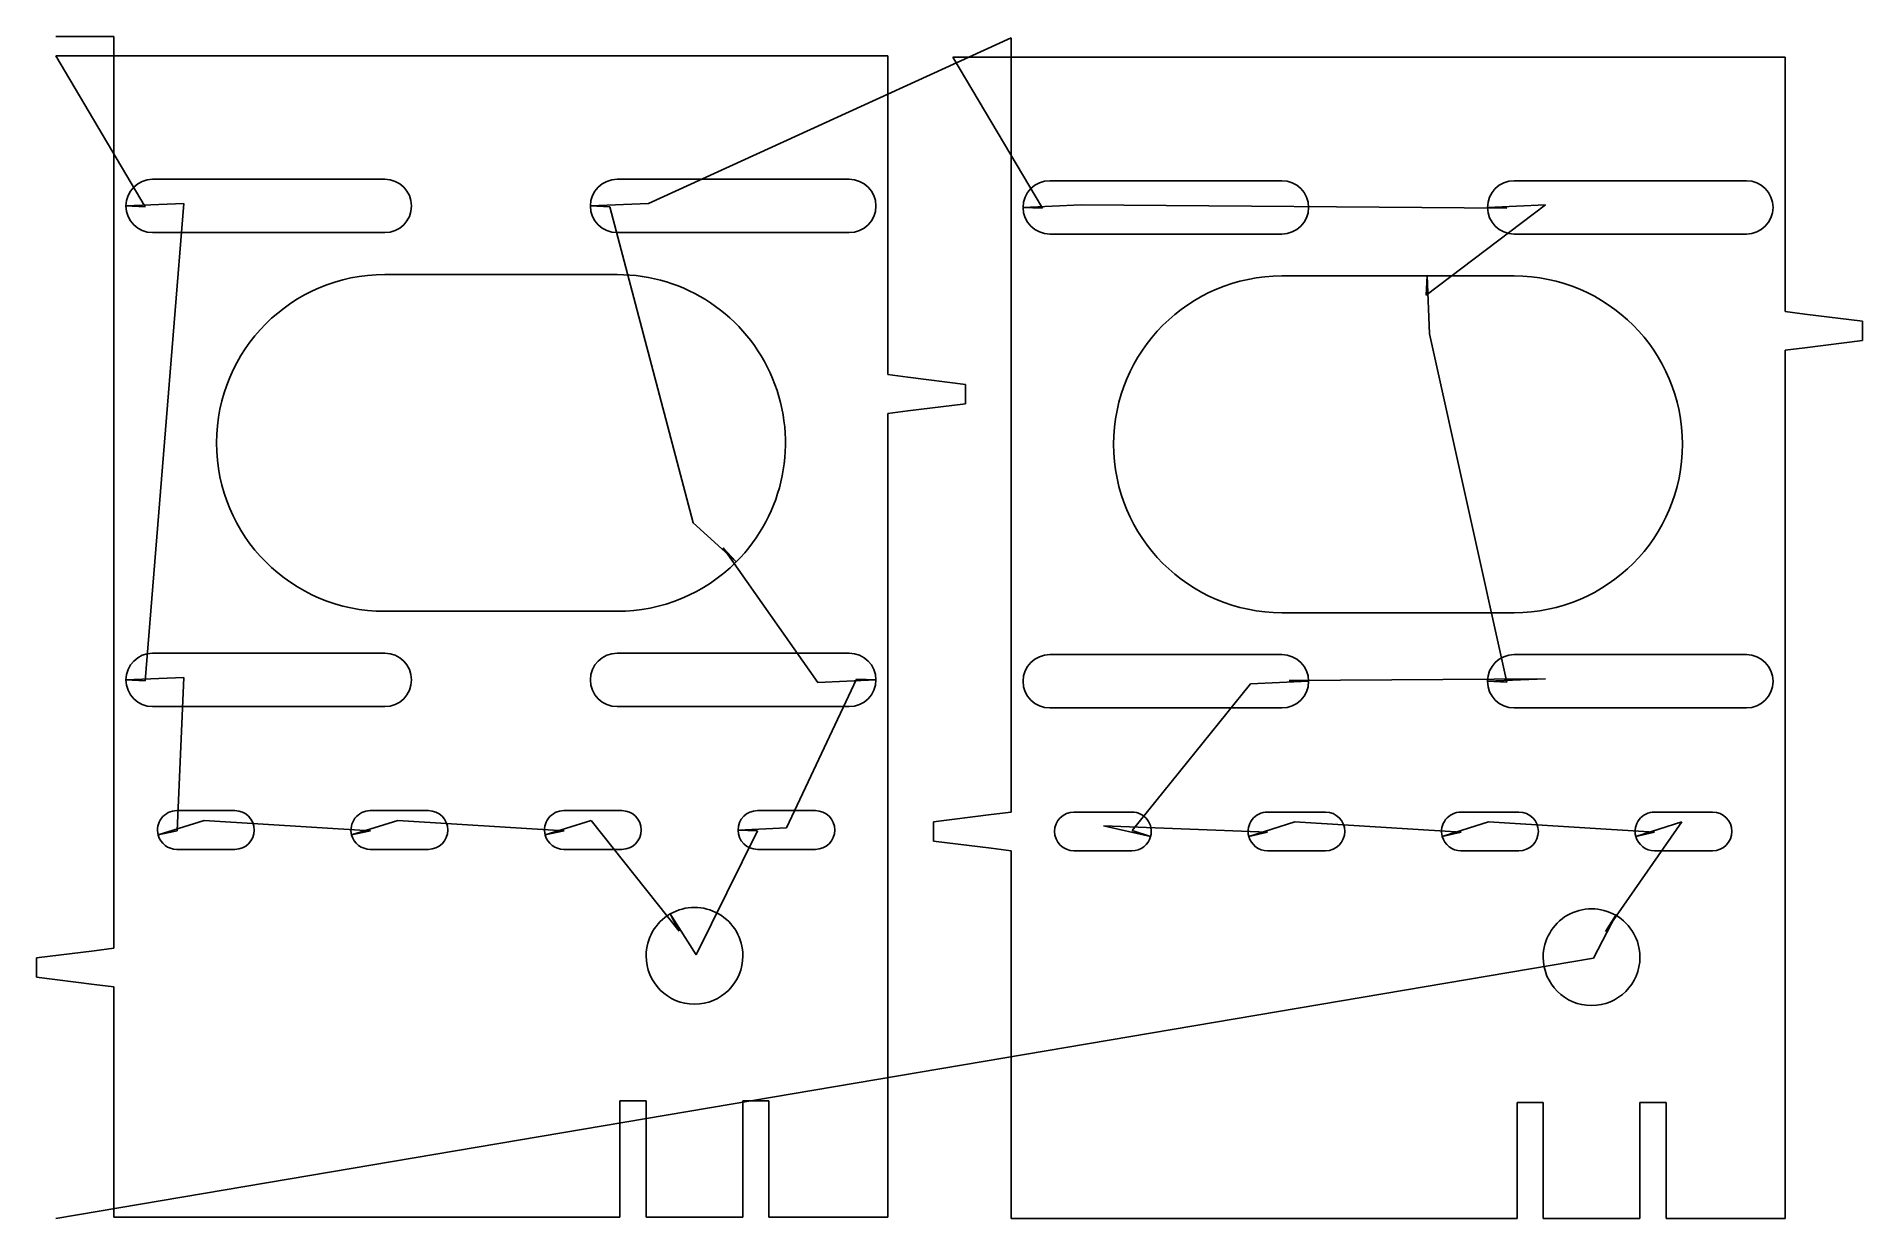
# Model space of a CAD drawing. Header units: inches. Extents: x 0.04 to 4.76, y 0.17 to 3.22.
import ezdxf

# ---------------------------------------------------------------- set-up
doc = ezdxf.new("R2010")
doc.units = ezdxf.units.IN
doc.layers.get('0').update_dxf_attribs({"linetype": 'CONTINUOUS'})
doc.layers.add('4', color=7, linetype='CONTINUOUS')
doc.layers.add('9', color=7, linetype='CONTINUOUS')

msp = doc.modelspace()

# ---------------------------------------------------------------- linework, layer by layer
at = {"color": 0, "linetype": 'CONTINUOUS'}
for p, q in [((0.2391, 3.2243), (0.0891, 3.2243)), ((2.557, 3.2207), (1.6201, 2.793)), ((0.3202, 2.7843), (0.0891, 3.1743)), ((2.638, 2.7806), (2.407, 3.1707)), ((0.3202, 1.5599), (0.4201, 2.793)), ((1.5202, 2.7843), (1.7361, 1.968)), ((3.838, 2.7806), (2.7379, 2.7894)), ((3.6298, 2.5557), (3.9379, 2.7894)), ((3.838, 1.5563), (3.6385, 2.4558)), ((4.757, 2.4887), (4.757, 2.4387)), ((2.4391, 2.3257), (2.4391, 2.2757)), ((1.8129, 1.9036), (2.0581, 1.5556)), ((0.4021, 1.1722), (0.4201, 1.5687)), ((2.1581, 1.5643), (1.9765, 1.1797)), ((3.2759, 1.5607), (3.9379, 1.565)), ((2.8701, 1.1728), (3.176, 1.552)), ((0.9021, 1.1722), (0.4725, 1.1989)), ((1.4021, 1.1722), (0.9725, 1.1989)), ((1.6997, 0.9132), (1.4725, 1.1989)), ((2.357, 1.1458), (2.357, 1.1958)), ((3.22, 1.1685), (2.7958, 1.1848)), ((3.72, 1.1685), (3.2904, 1.1953)), ((4.22, 1.1685), (3.7904, 1.1953)), ((4.0926, 0.9117), (4.2904, 1.1953)), ((1.9016, 1.1721), (1.7438, 0.8521)), ((0.0391, 0.7937), (0.0391, 0.8437)), ((0.0891, 0.1707), (4.0618, 0.843))]:
    msp.add_line(p, q, dxfattribs=at)
at = {"layer": '4', "color": 4, "linetype": 'CONTINUOUS'}
for p, q in [((0.2391, 3.1743), (2.2391, 3.1743)), ((0.2391, 0.8687), (0.2391, 3.1743)), ((2.2391, 3.1743), (2.2391, 2.3507)), ((2.557, 3.1707), (4.557, 3.1707)), ((2.557, 1.2208), (2.557, 3.1707)), ((4.557, 3.1707), (4.557, 2.5137)), ((0.9391, 2.8554), (0.3391, 2.8554)), ((2.1391, 2.8554), (1.5391, 2.8554)), ((3.257, 2.8517), (2.657, 2.8517)), ((4.457, 2.8517), (3.857, 2.8517)), ((0.3391, 2.7176), (0.9391, 2.7176)), ((1.5391, 2.7176), (2.1391, 2.7176)), ((2.657, 2.7139), (3.257, 2.7139)), ((3.857, 2.7139), (4.457, 2.7139)), ((1.5391, 2.6093), (0.9391, 2.6093)), ((3.632, 2.6057), (3.257, 2.6057)), ((3.857, 2.6057), (3.632, 2.6057)), ((4.557, 2.5137), (4.6081, 2.5073)), ((4.557, 2.4137), (4.6081, 2.42)), ((4.557, 2.4137), (4.557, 0.1707)), ((2.2391, 2.3507), (2.2903, 2.3443)), ((2.2391, 2.2507), (2.2903, 2.2571)), ((2.2391, 2.2507), (2.2391, 0.1743)), ((0.9391, 1.7393), (1.5391, 1.7393)), ((3.257, 1.7357), (3.857, 1.7357)), ((0.9391, 1.631), (0.3391, 1.631)), ((2.1391, 1.631), (1.5391, 1.631)), ((3.257, 1.6274), (2.657, 1.6274)), ((4.457, 1.6274), (3.857, 1.6274)), ((0.3391, 1.4932), (0.9391, 1.4932)), ((1.5391, 1.4932), (2.1391, 1.4932)), ((2.657, 1.4896), (3.257, 1.4896)), ((3.857, 1.4896), (4.457, 1.4896)), ((0.5516, 1.2243), (0.4016, 1.2243)), ((1.0516, 1.2243), (0.9016, 1.2243)), ((1.5516, 1.2243), (1.4016, 1.2243)), ((2.0516, 1.2243), (1.9016, 1.2243)), ((2.557, 1.2208), (2.5058, 1.2144)), ((2.8695, 1.2207), (2.7195, 1.2207)), ((3.3695, 1.2207), (3.2195, 1.2207)), ((3.8695, 1.2207), (3.7195, 1.2207)), ((4.3695, 1.2207), (4.2195, 1.2207)), ((0.4016, 1.1243), (0.5516, 1.1243)), ((0.9016, 1.1243), (1.0516, 1.1243)), ((1.4016, 1.1243), (1.5516, 1.1243)), ((1.9016, 1.1243), (2.0516, 1.1243)), ((2.557, 1.1208), (2.5058, 1.1272)), ((2.557, 0.1707), (2.557, 1.1208)), ((2.7195, 1.1207), (2.8695, 1.1207)), ((3.2195, 1.1207), (3.3695, 1.1207)), ((3.7195, 1.1207), (3.8695, 1.1207)), ((4.2195, 1.1207), (4.3695, 1.1207)), ((0.2391, 0.8687), (0.1879, 0.8623)), ((0.2391, 0.7687), (0.1879, 0.7751)), ((0.2391, 0.1743), (0.2391, 0.7687)), ((1.6141, 0.4743), (1.5466, 0.4743)), ((1.5466, 0.4743), (1.5466, 0.1743)), ((1.6141, 0.1743), (1.6141, 0.4743)), ((1.9316, 0.4743), (1.8641, 0.4743)), ((1.8641, 0.4743), (1.8641, 0.1743)), ((1.9316, 0.1743), (1.9316, 0.4743)), ((3.932, 0.4707), (3.8645, 0.4707)), ((3.8645, 0.4707), (3.8645, 0.1707)), ((3.932, 0.1707), (3.932, 0.4707)), ((4.2495, 0.4707), (4.182, 0.4707)), ((4.182, 0.4707), (4.182, 0.1707)), ((4.2495, 0.1707), (4.2495, 0.4707)), ((1.5466, 0.1743), (0.2391, 0.1743)), ((1.8641, 0.1743), (1.6141, 0.1743)), ((2.2391, 0.1743), (1.9316, 0.1743)), ((3.8645, 0.1707), (2.557, 0.1707)), ((4.182, 0.1707), (3.932, 0.1707)), ((4.557, 0.1707), (4.2495, 0.1707))]:
    msp.add_line(p, q, dxfattribs=at)
for centre, radius, start, end in [((0.3391, 2.7865), 0.0689, 90, 180), ((0.9391, 2.7865), 0.0689, 270, 90), ((1.5391, 2.7865), 0.0689, 90, 180), ((2.1391, 2.7865), 0.0689, 270, 90), ((2.657, 2.7828), 0.0689, 90, 180), ((3.257, 2.7828), 0.0689, 270, 90), ((3.857, 2.7828), 0.0689, 90, 180), ((4.457, 2.7828), 0.0689, 270, 90), ((0.3391, 2.7865), 0.0689, 180, 270), ((1.5391, 2.7865), 0.0689, 180, 270), ((2.657, 2.7828), 0.0689, 180, 270), ((3.857, 2.7828), 0.0689, 180, 270), ((0.9391, 2.1743), 0.435, 90, 270), ((1.5391, 2.1743), 0.435, 315, 90), ((3.257, 2.1707), 0.435, 90, 270), ((3.857, 2.1707), 0.435, 270, 90), ((1.5391, 2.1743), 0.435, 270, 315), ((0.3391, 1.5621), 0.0689, 90, 180), ((0.9391, 1.5621), 0.0689, 270, 90), ((1.5391, 1.5621), 0.0689, 90, 270), ((2.1391, 1.5621), 0.0689, 360, 90), ((2.657, 1.5585), 0.0689, 90, 270), ((3.257, 1.5585), 0.0689, 360, 90), ((3.857, 1.5585), 0.0689, 90, 180), ((4.457, 1.5585), 0.0689, 270, 90), ((0.3391, 1.5621), 0.0689, 180, 270), ((2.1391, 1.5621), 0.0689, 270, 0), ((3.257, 1.5585), 0.0689, 270, 0), ((3.857, 1.5585), 0.0689, 180, 270), ((0.4016, 1.1743), 0.05, 90, 195), ((0.5516, 1.1743), 0.05, 270, 90), ((0.9016, 1.1743), 0.05, 90, 195), ((1.0516, 1.1743), 0.05, 270, 90), ((1.4016, 1.1743), 0.05, 90, 195), ((1.5516, 1.1743), 0.05, 270, 90), ((1.9016, 1.1743), 0.05, 90, 180), ((2.0516, 1.1743), 0.05, 270, 90), ((2.7195, 1.1707), 0.05, 90, 270), ((2.8695, 1.1707), 0.05, 345, 90), ((3.2195, 1.1707), 0.05, 90, 195), ((3.3695, 1.1707), 0.05, 270, 90), ((3.7195, 1.1707), 0.05, 90, 195), ((3.8695, 1.1707), 0.05, 270, 90), ((4.2195, 1.1707), 0.05, 90, 195), ((4.3695, 1.1707), 0.05, 270, 90), ((0.4016, 1.1743), 0.05, 195, 270), ((0.9016, 1.1743), 0.05, 195, 270), ((1.4016, 1.1743), 0.05, 195, 270), ((1.9016, 1.1743), 0.05, 180, 270), ((2.8695, 1.1707), 0.05, 270, 345), ((3.2195, 1.1707), 0.05, 195, 270), ((3.7195, 1.1707), 0.05, 195, 270), ((4.2195, 1.1707), 0.05, 195, 270), ((1.7391, 0.8493), 0.125, 120, 180), ((1.7391, 0.8493), 0.125, 360, 120), ((4.057, 0.8457), 0.125, 60, 180), ((4.057, 0.8457), 0.125, 360, 60), ((1.7391, 0.8493), 0.125, 180, 360), ((4.057, 0.8457), 0.125, 180, 360)]:
    msp.add_arc(centre, radius, start, end, dxfattribs=at)
at = {"layer": '9', "color": 9, "linetype": 'CONTINUOUS'}
for p, q in [((0.2391, 3.1743), (0.2391, 3.2243)), ((2.557, 3.1707), (2.557, 3.2207)), ((0.0891, 3.1743), (0.2391, 3.1743)), ((2.407, 3.1707), (2.557, 3.1707)), ((0.4201, 2.793), (0.2702, 2.7865)), ((0.2702, 2.7865), (0.3202, 2.7843)), ((1.6201, 2.793), (1.4702, 2.7865)), ((1.4702, 2.7865), (1.5202, 2.7843)), ((2.7379, 2.7894), (2.5881, 2.7828)), ((3.9379, 2.7894), (3.7881, 2.7828)), ((2.5881, 2.7828), (2.638, 2.7806)), ((3.7881, 2.7828), (3.838, 2.7806)), ((3.632, 2.6057), (3.6298, 2.5557)), ((3.6385, 2.4558), (3.632, 2.6057)), ((4.6081, 2.5073), (4.757, 2.4887)), ((4.6081, 2.42), (4.757, 2.4387)), ((2.2903, 2.3443), (2.4391, 2.3257)), ((2.2903, 2.2571), (2.4391, 2.2757)), ((1.7361, 1.968), (1.8467, 1.8667)), ((1.8467, 1.8667), (1.8129, 1.9036)), ((0.4201, 1.5687), (0.2702, 1.5621)), ((0.2702, 1.5621), (0.3202, 1.5599)), ((2.0581, 1.5556), (2.208, 1.5621)), ((2.208, 1.5621), (2.1581, 1.5643)), ((3.176, 1.552), (3.3259, 1.5585)), ((3.3259, 1.5585), (3.2759, 1.5607)), ((3.9379, 1.565), (3.7881, 1.5585)), ((3.7881, 1.5585), (3.838, 1.5563)), ((0.4725, 1.1989), (0.3533, 1.1614)), ((0.9725, 1.1989), (0.8533, 1.1614)), ((1.4725, 1.1989), (1.3533, 1.1614)), ((1.9765, 1.1797), (1.8516, 1.1743)), ((2.5058, 1.2144), (2.357, 1.1958)), ((2.7958, 1.1848), (2.9178, 1.1577)), ((3.2904, 1.1953), (3.1712, 1.1577)), ((3.7904, 1.1953), (3.6712, 1.1577)), ((4.2904, 1.1953), (4.1712, 1.1577)), ((0.3533, 1.1614), (0.4021, 1.1722)), ((0.8533, 1.1614), (0.9021, 1.1722)), ((1.3533, 1.1614), (1.4021, 1.1722)), ((1.8516, 1.1743), (1.9016, 1.1721)), ((2.5058, 1.1272), (2.357, 1.1458)), ((2.9178, 1.1577), (2.8701, 1.1728)), ((3.1712, 1.1577), (3.22, 1.1685)), ((3.6712, 1.1577), (3.72, 1.1685)), ((4.1712, 1.1577), (4.22, 1.1685)), ((1.7438, 0.8521), (1.6766, 0.9575)), ((1.6766, 0.9575), (1.6997, 0.9132)), ((4.0618, 0.843), (4.1195, 0.9539)), ((4.1195, 0.9539), (4.0926, 0.9117)), ((0.1879, 0.8623), (0.0391, 0.8437)), ((0.1879, 0.7751), (0.0391, 0.7937))]:
    msp.add_line(p, q, dxfattribs=at)

doc.saveas('drawing.dxf')
